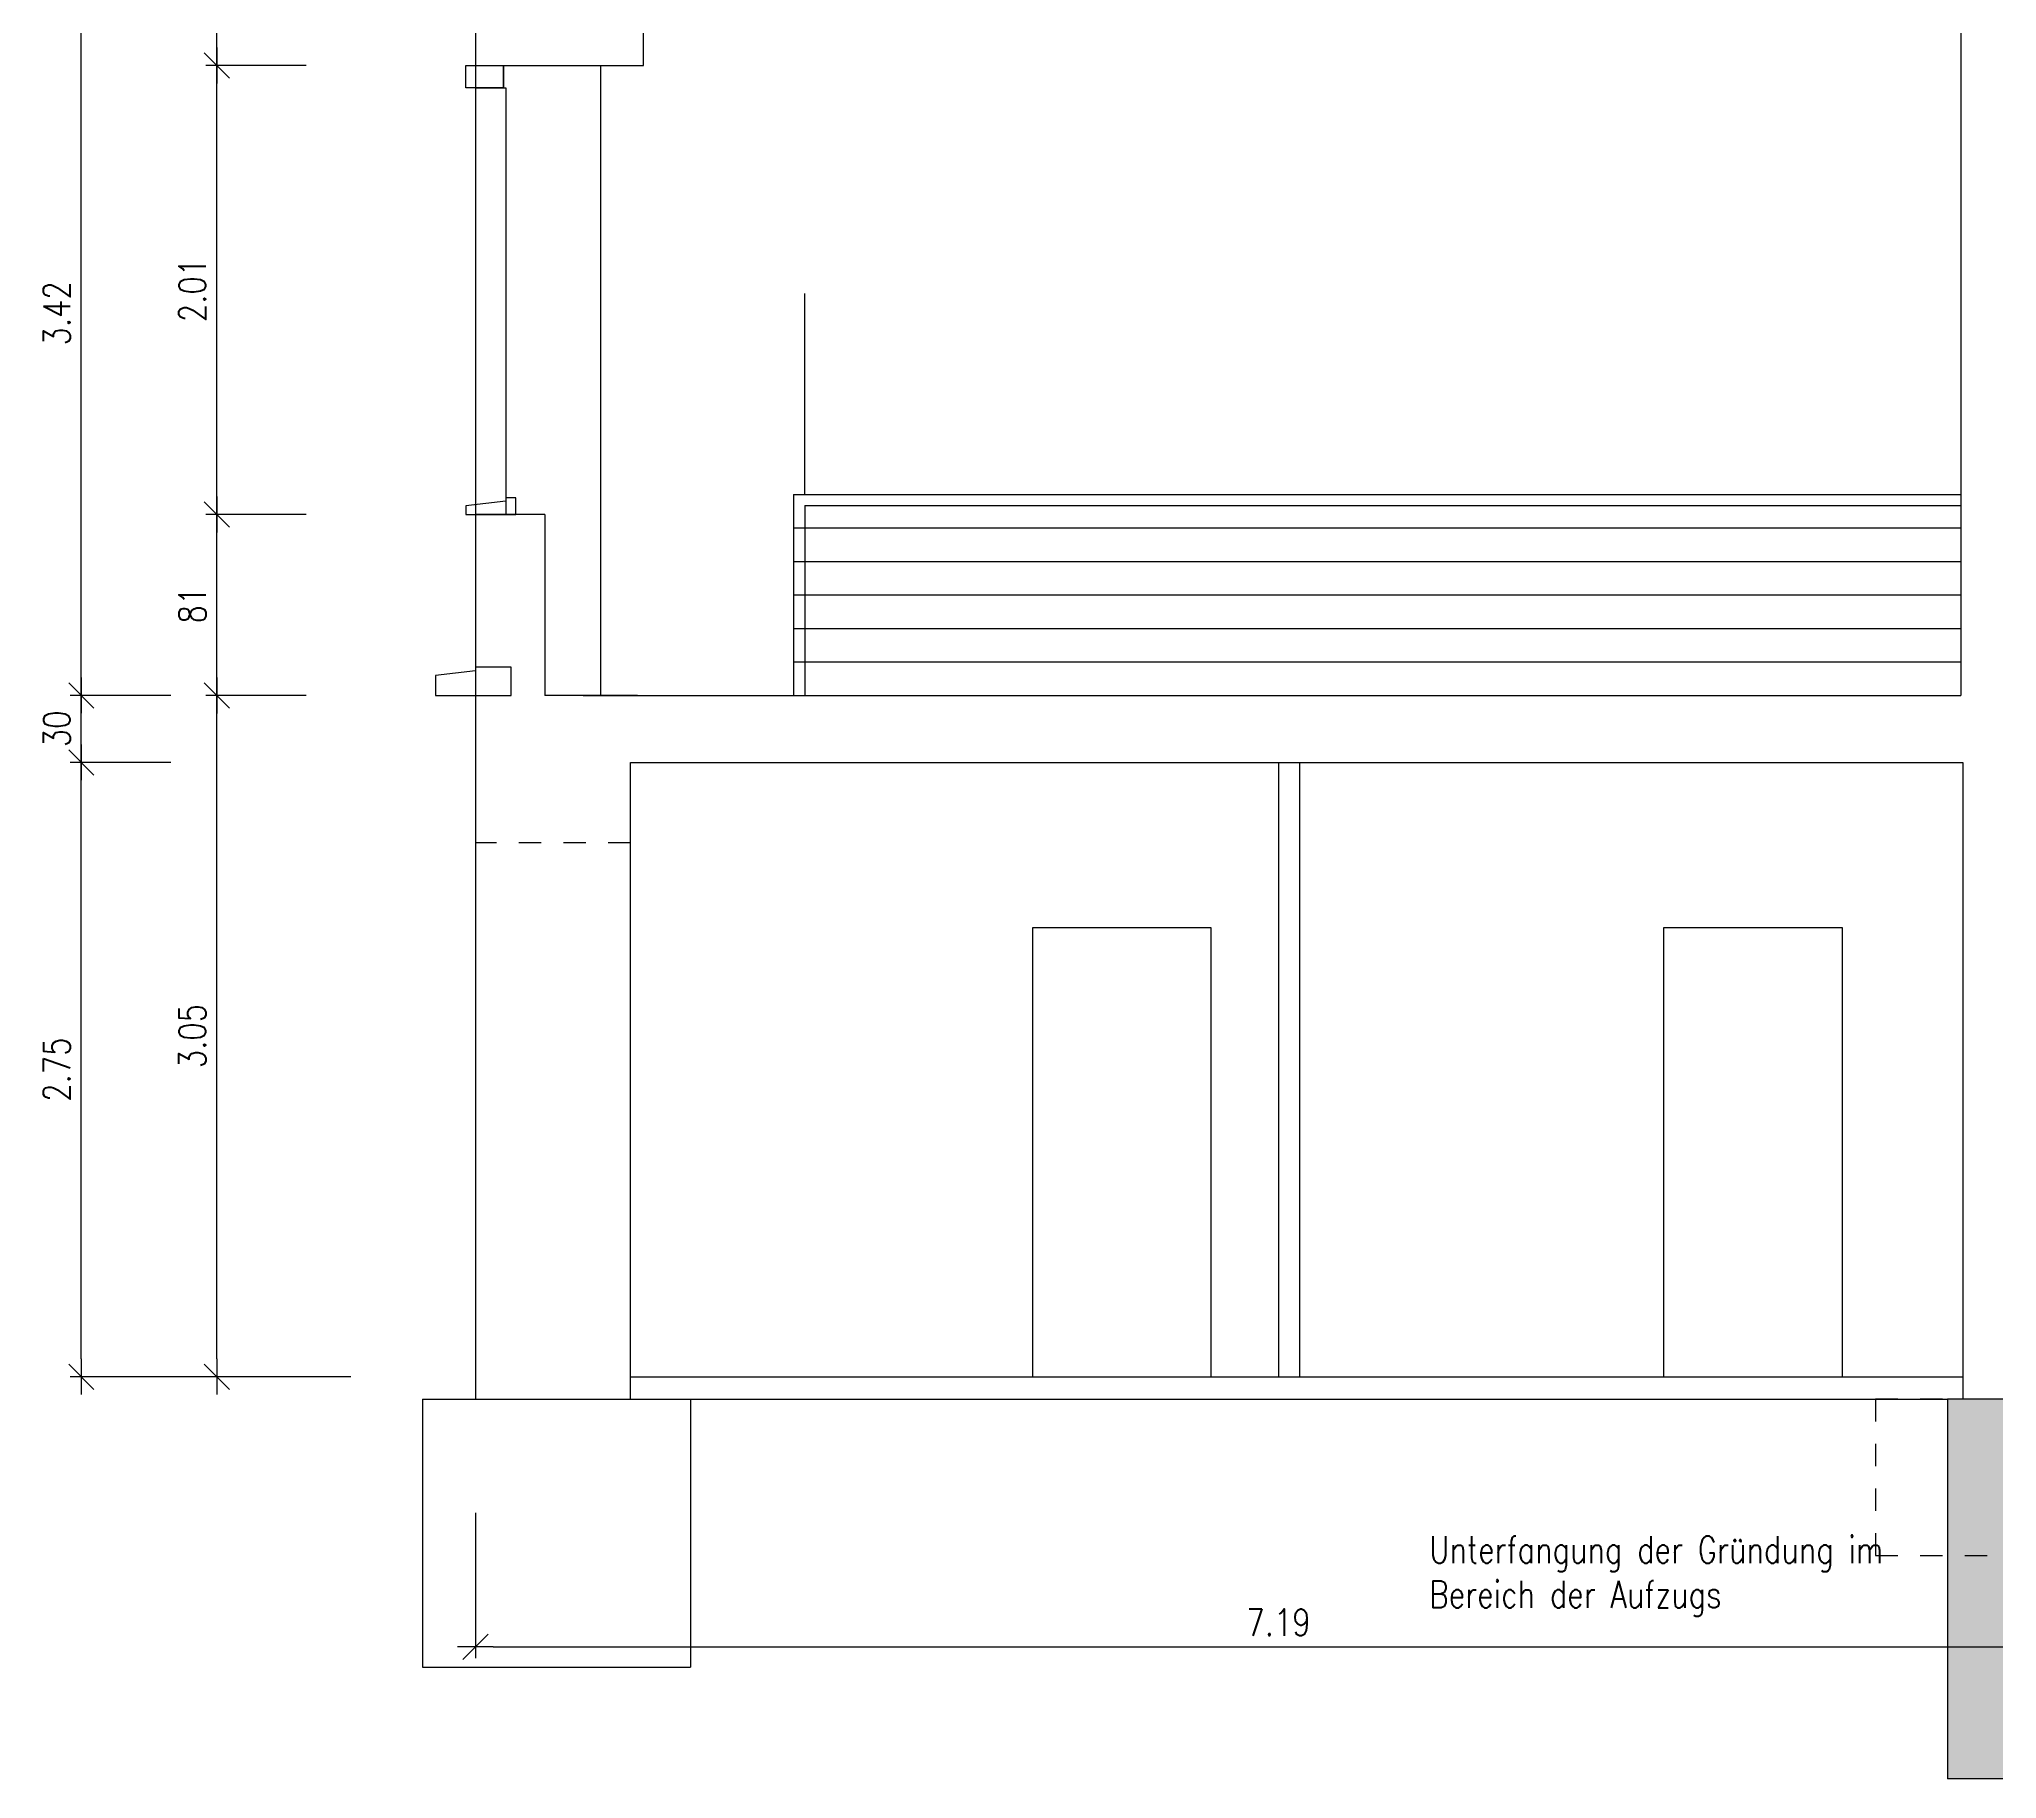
# Model space of a CAD drawing. Header units: metres. Extents: x -3551 to -3365, y -115 to 134.
# Drawn here: x -3478.09 to -3469.32, y 99.43 to 107.22 of the extents above; entities that cross this region are included whole.
import ezdxf

# ---------------------------------------------------------------- set-up
doc = ezdxf.new("R2010")
doc.units = ezdxf.units.M
doc.header["$LTSCALE"] = 0.01
doc.linetypes.add('STRICHLINIE', pattern=[0.75, 0.5, -0.25])
doc.layers.get('0').update_dxf_attribs({"linetype": 'CONTINUOUS'})
for name, color, linetype in [('A_abriss', 44, 'STRICHLINIE'), ('A_ansicht', 9, 'CONTINUOUS'), ('A_schraffur', 10, 'CONTINUOUS'), ('A_STB', 4, 'CONTINUOUS'), ('A_text', 2, 'CONTINUOUS'), ('A_treppe', 3, 'CONTINUOUS'), ('A_verdeckt', 8, 'CONTINUOUS'), ('A_wände', 6, 'CONTINUOUS'), ('CKMA0002', 7, 'CONTINUOUS')]:
    doc.layers.add(name, color=color, linetype=linetype)
doc.styles.add('SIMPLEX', font='simplex.shx', dxfattribs={"width": 0.8, "height": 0.1})
doc.styles.add('SIMPLEXD', font='SIMPLEXD.shx', dxfattribs={"width": 0.8, "height": 0.12})
doc.dimstyles.new('DIN', dxfattribs={"dimtxt": 0.03, "dimasz": 0.08, "dimexe": 0.05, "dimexo": 0.244839, "dimgap": 0.05, "dimtad": 1, "dimdec": 4, "dimrnd": 0.0025, "dimzin": 0, "dimdsep": 46, "dimtxsty": 'SIMPLEXD', "dimblk": 'DIMCROSS', "dimblk1": 'DIMCROSS', "dimblk2": 'DIMCROSS', "dimsah": 1, "dimcen": 2.5, "dimdle": 0.04, "dimclrd": 252, "dimclre": 252, "dimclrt": 252, "dimadec": 0, "dimazin": 0, "dimtfac": 1, "dimtdec": 4, "dimtix": 1, "dimtmove": 2, "dimatfit": 3, "dimldrblk": 'DIMCROSS', "dimfxl": 1, "dimtvp": 1, "dimtolj": 1, "dimtzin": 0, "dimarcsym": 0})

# ---------------------------------------------------------------- blocks, each defined once
blk = doc.blocks.new('DIMCROSS')
at = {"color": 0, "linetype": 'ByBlock'}
blk.add_line((-1, 0), (1, 0), dxfattribs=at)
at = {"linetype": 'ByBlock'}
blk.add_line((-0.707107, -0.707107), (0.707107, 0.707107), dxfattribs=at)
blk = doc.blocks.new('*D156')
at = {"layer": 'CKMA0002', "color": 1, "lineweight": -2, "transparency": 16777216}
for p, q in [((-3476.1347, 100.6209), (-3476.1347, 99.9709)), ((-3468.9447, 100.4209), (-3468.9447, 99.9709)), ((-3476.0547, 100.0209), (-3469.0247, 100.0209))]:
    blk.add_line(p, q, dxfattribs=at)
at = {"layer": 'CKMA0002', "color": 1, "lineweight": -2, "transparency": 16777216, "xscale": 0.08, "yscale": 0.08, "zscale": 0.08, "rotation": 180}
blk.add_blockref('DIMCROSS', (-3476.1347, 100.0209), dxfattribs=at)
at = {"layer": 'CKMA0002', "color": 1, "lineweight": -2, "transparency": 16777216, "xscale": 0.08, "yscale": 0.08, "zscale": 0.08}
blk.add_blockref('DIMCROSS', (-3468.9447, 100.0209), dxfattribs=at)
at = {"layer": 'CKMA0002', "color": 3, "transparency": 16777216, "insert": (-3472.5397, 100.1309), "char_height": 0.12, "attachment_point": 5, "style": 'SIMPLEXD'}
blk.add_mtext('\\A1;7.19{\\A1\\H0.7x\\S;}', dxfattribs=at)
blk = doc.blocks.new('*D171')
at = {"layer": 'CKMA0002', "color": 1, "lineweight": -2, "transparency": 16777216}
for p, q in [((-3477.4989, 103.9804), (-3477.9489, 103.9804)), ((-3477.8989, 101.3104), (-3477.8989, 103.9004)), ((-3477.2989, 101.2304), (-3477.9489, 101.2304))]:
    blk.add_line(p, q, dxfattribs=at)
at = {"layer": 'CKMA0002', "color": 1, "lineweight": -2, "transparency": 16777216, "xscale": 0.08, "yscale": 0.08, "zscale": 0.08}
for p, rotation in [((-3477.8989, 103.9804), 90), ((-3477.8989, 101.2304), 270)]:
    blk.add_blockref('DIMCROSS', p, dxfattribs=dict(at, rotation=rotation))
at = {"layer": 'CKMA0002', "color": 3, "transparency": 16777216, "insert": (-3478.0089, 102.6054), "char_height": 0.12, "attachment_point": 5, "rotation": 90, "style": 'SIMPLEXD'}
blk.add_mtext('\\A1;2.75{\\A1\\H0.7x\\S;}', dxfattribs=at)
blk = doc.blocks.new('*D172')
at = {"layer": 'CKMA0002', "color": 1, "lineweight": -2, "transparency": 16777216}
for p, q in [((-3477.4989, 104.2804), (-3477.9489, 104.2804)), ((-3477.8989, 104.0604), (-3477.8989, 104.2004))]:
    blk.add_line(p, q, dxfattribs=at)
at = {"layer": 'CKMA0002', "color": 1, "lineweight": -2, "transparency": 16777216, "xscale": 0.08, "yscale": 0.08, "zscale": 0.08}
for p, rotation in [((-3477.8989, 104.2804), 90), ((-3477.8989, 103.9804), 270)]:
    blk.add_blockref('DIMCROSS', p, dxfattribs=dict(at, rotation=rotation))
at = {"layer": 'CKMA0002', "color": 3, "transparency": 16777216, "insert": (-3478.0089, 104.1304), "char_height": 0.12, "attachment_point": 5, "rotation": 90, "style": 'SIMPLEXD'}
blk.add_mtext('\\A1;30{\\A1\\H0.7x\\S;}', dxfattribs=at)
blk = doc.blocks.new('*D173')
at = {"layer": 'CKMA0002', "color": 1, "lineweight": -2, "transparency": 16777216}
for p, q in [((-3477.4989, 107.7004), (-3477.9489, 107.7004)), ((-3477.8989, 104.3604), (-3477.8989, 107.6204))]:
    blk.add_line(p, q, dxfattribs=at)
at = {"layer": 'CKMA0002', "color": 1, "lineweight": -2, "transparency": 16777216, "xscale": 0.08, "yscale": 0.08, "zscale": 0.08}
for p, rotation in [((-3477.8989, 107.7004), 90), ((-3477.8989, 104.2804), 270)]:
    blk.add_blockref('DIMCROSS', p, dxfattribs=dict(at, rotation=rotation))
at = {"layer": 'CKMA0002', "color": 3, "transparency": 16777216, "insert": (-3478.0089, 105.9904), "char_height": 0.12, "attachment_point": 5, "rotation": 90, "style": 'SIMPLEXD'}
blk.add_mtext('\\A1;3.42{\\A1\\H0.7x\\S;}', dxfattribs=at)
blk = doc.blocks.new('*D186')
at = {"layer": 'CKMA0002', "color": 1, "lineweight": -2, "transparency": 16777216}
for p, q in [((-3476.8919, 104.2803), (-3477.3419, 104.2803)), ((-3477.2919, 101.3104), (-3477.2919, 104.2003)), ((-3476.6919, 101.2304), (-3477.3419, 101.2304))]:
    blk.add_line(p, q, dxfattribs=at)
at = {"layer": 'CKMA0002', "color": 1, "lineweight": -2, "transparency": 16777216, "xscale": 0.08, "yscale": 0.08, "zscale": 0.08}
for p, rotation in [((-3477.2919, 104.2803), 90), ((-3477.2919, 101.2304), 270)]:
    blk.add_blockref('DIMCROSS', p, dxfattribs=dict(at, rotation=rotation))
at = {"layer": 'CKMA0002', "color": 3, "transparency": 16777216, "insert": (-3477.4019, 102.7553), "char_height": 0.12, "attachment_point": 5, "rotation": 90, "style": 'SIMPLEXD'}
blk.add_mtext('\\A1;3.05{\\A1\\H0.7x\\S;}', dxfattribs=at)
blk = doc.blocks.new('*D187')
at = {"layer": 'CKMA0002', "color": 1, "lineweight": -2, "transparency": 16777216}
for p, q in [((-3476.8919, 105.0903), (-3477.3419, 105.0903)), ((-3477.2919, 104.3603), (-3477.2919, 105.0103))]:
    blk.add_line(p, q, dxfattribs=at)
at = {"layer": 'CKMA0002', "color": 1, "lineweight": -2, "transparency": 16777216, "xscale": 0.08, "yscale": 0.08, "zscale": 0.08}
for p, rotation in [((-3477.2919, 105.0903), 90), ((-3477.2919, 104.2803), 270)]:
    blk.add_blockref('DIMCROSS', p, dxfattribs=dict(at, rotation=rotation))
at = {"layer": 'CKMA0002', "color": 3, "transparency": 16777216, "insert": (-3477.4019, 104.6853), "char_height": 0.12, "attachment_point": 5, "rotation": 90, "style": 'SIMPLEXD'}
blk.add_mtext('\\A1;81{\\A1\\H0.7x\\S;}', dxfattribs=at)
blk = doc.blocks.new('*D188')
at = {"layer": 'CKMA0002', "color": 1, "lineweight": -2, "transparency": 16777216}
for p, q in [((-3476.8919, 107.1003), (-3477.3419, 107.1003)), ((-3477.2919, 105.1703), (-3477.2919, 107.0203))]:
    blk.add_line(p, q, dxfattribs=at)
at = {"layer": 'CKMA0002', "color": 1, "lineweight": -2, "transparency": 16777216, "xscale": 0.08, "yscale": 0.08, "zscale": 0.08}
for p, rotation in [((-3477.2919, 107.1003), 90), ((-3477.2919, 105.0903), 270)]:
    blk.add_blockref('DIMCROSS', p, dxfattribs=dict(at, rotation=rotation))
at = {"layer": 'CKMA0002', "color": 3, "transparency": 16777216, "insert": (-3477.4019, 106.0953), "char_height": 0.12, "attachment_point": 5, "rotation": 90, "style": 'SIMPLEXD'}
blk.add_mtext('\\A1;2.01{\\A1\\H0.7x\\S;}', dxfattribs=at)
blk = doc.blocks.new('*D189')
at = {"layer": 'CKMA0002', "color": 1, "lineweight": -2, "transparency": 16777216}
for p, q in [((-3476.8919, 108.7903), (-3477.3419, 108.7903)), ((-3477.2919, 107.1803), (-3477.2919, 108.7103))]:
    blk.add_line(p, q, dxfattribs=at)
at = {"layer": 'CKMA0002', "color": 1, "lineweight": -2, "transparency": 16777216, "xscale": 0.08, "yscale": 0.08, "zscale": 0.08}
for p, rotation in [((-3477.2919, 108.7903), 90), ((-3477.2919, 107.1003), 270)]:
    blk.add_blockref('DIMCROSS', p, dxfattribs=dict(at, rotation=rotation))
at = {"layer": 'CKMA0002', "color": 3, "transparency": 16777216, "insert": (-3477.4019, 107.9453), "char_height": 0.12, "attachment_point": 5, "rotation": 90, "style": 'SIMPLEXD'}
blk.add_mtext('\\A1;1.69{\\A1\\H0.7x\\S;}', dxfattribs=at)

msp = doc.modelspace()

# ---------------------------------------------------------------- hatches: boundary and pattern name
at = {"layer": 'A_schraffur'}
h = msp.add_hatch(dxfattribs=at)
h.set_pattern_fill('ANSI33', color=256, scale=0.01, style=0)
h.paths.add_polyline_path([(-3463.52776, 101.13036), (-3466.69321, 101.13036), (-3466.69321, 100.93036), (-3463.52776, 100.93036)])
h.paths.add_polyline_path([(-3466.69321, 101.13007), (-3467.19321, 101.13007), (-3467.19321, 100.73007), (-3466.94472, 100.73007), (-3466.94472, 100.93036), (-3466.69321, 100.93036)])
h.paths.add_polyline_path([(-3466.94472, 100.73007), (-3467.19321, 100.73007), (-3467.19321, 101.13036), (-3467.24472, 101.13036), (-3467.24472, 101.13007), (-3467.24472, 99.73036), (-3468.94472, 99.73036), (-3468.94472, 100.43036), (-3469.54472, 100.43036), (-3469.54472, 99.43036), (-3466.94472, 99.43036)])
h.paths.add_polyline_path([(-3468.94472, 101.13036), (-3469.54472, 101.13036), (-3469.54472, 100.43036), (-3468.94472, 100.43036)])
h.paths.add_polyline_path([(-3467.23472, 100.22085), (-3467.01472, 100.22085), (-3467.01472, 100.04085), (-3467.23472, 100.04085)], flags=24)

# ---------------------------------------------------------------- linework, layer by layer
at = {"layer": 'A_abriss'}
msp.add_lwpolyline([(-3469.86674, 100.43036), (-3468.56674, 100.43036), (-3468.56674, 101.13036), (-3469.86674, 101.13036)], close=True, dxfattribs=at)
at = {"layer": 'A_ansicht', "color": 9, "linetype": 'Continuous'}
for p, q in [((-3475.57536, 107.10025), (-3475.57536, 104.28025)), ((-3476.13475, 107.00025), (-3476.13475, 105.09025)), ((-3475.99901, 107.00025), (-3475.99901, 105.09025))]:
    msp.add_line(p, q, dxfattribs=at)
at = {"layer": 'A_ansicht'}
for points in [[(-3472.84036, 101.23036), (-3472.84036, 103.24036), (-3473.64032, 103.24035), (-3473.64031, 101.23036)], [(-3470.01554, 101.23036), (-3470.01554, 103.24036), (-3470.81548, 103.24035), (-3470.81547, 101.23036)]]:
    msp.add_lwpolyline(points, dxfattribs=at)
at = {"layer": 'A_STB'}
for p, q in [((-3468.94472, 101.13036), (-3469.54472, 101.13036)), ((-3469.54472, 101.13036), (-3469.54472, 99.43036)), ((-3466.94472, 99.43036), (-3469.54472, 99.43036))]:
    msp.add_line(p, q, dxfattribs=at)
at = {"layer": 'A_treppe'}
for p, q in [((-3474.66038, 105.18035), (-3474.66038, 106.08035)), ((-3474.71038, 105.18035), (-3474.71038, 104.28035)), ((-3474.71038, 105.18035), (-3469.48475, 105.18035)), ((-3474.66038, 105.13035), (-3469.48475, 105.13035)), ((-3474.66038, 105.13035), (-3474.66038, 104.28035))]:
    msp.add_line(p, q, dxfattribs=at)
at = {"layer": 'A_verdeckt'}
for p, q in [((-3474.71038, 105.03035), (-3469.48475, 105.03035)), ((-3474.71038, 104.88035), (-3469.48475, 104.88035)), ((-3474.71038, 104.73035), (-3469.48475, 104.73035)), ((-3474.71038, 104.58035), (-3469.48475, 104.58035)), ((-3474.71038, 104.43035), (-3469.48475, 104.43035))]:
    msp.add_line(p, q, dxfattribs=at)
at = {"layer": 'A_verdeckt', "linetype": 'STRICHLINIE'}
msp.add_line((-3475.4401, 103.62025), (-3476.13465, 103.62025), dxfattribs=at)
at = {"layer": 'A_wände'}
for p, q in [((-3476.13475, 108.79025), (-3476.13475, 107.00025)), ((-3475.82403, 105.09025), (-3476.13475, 105.09025)), ((-3476.13475, 105.09025), (-3476.13475, 101.13025)), ((-3475.82403, 105.09025), (-3475.82403, 104.28025)), ((-3475.40861, 104.28025), (-3475.82403, 104.28025)), ((-3472.54021, 103.98036), (-3472.54021, 101.23036)), ((-3472.44539, 103.98036), (-3472.44537, 101.23036))]:
    msp.add_line(p, q, dxfattribs=at)
at = {"layer": 'A_wände', "linetype": 'Continuous'}
for p, q in [((-3476.13475, 107.00025), (-3475.99901, 107.00025)), ((-3475.65278, 104.28036), (-3469.48475, 104.28035)), ((-3475.4402, 101.23036), (-3469.47558, 101.23036))]:
    msp.add_line(p, q, dxfattribs=at)
at = {"layer": 'A_wände', "color": 3, "linetype": 'Continuous'}
for p, q in [((-3476.37163, 101.13025), (-3476.37163, 99.93025)), ((-3476.37163, 101.13007), (-3475.17163, 101.13007)), ((-3476.37163, 101.13007), (-3476.37163, 99.93007)), ((-3475.17163, 101.13007), (-3475.17163, 99.93007)), ((-3476.37163, 99.93007), (-3475.17163, 99.93007))]:
    msp.add_line(p, q, dxfattribs=at)
at = {"layer": 'A_wände', "color": 3}
msp.add_line((-3475.17163, 101.13007), (-3469.54472, 101.13007), dxfattribs=at)
at = {"layer": 'A_wände', "linetype": 'Continuous'}
for points in [[(-3476.00962, 107.00025), (-3476.00962, 107.10025), (-3475.38281, 107.10025), (-3475.38281, 107.70036), (-3469.48475, 107.70036), (-3469.48475, 104.28035)], [(-3475.4402, 101.13025), (-3475.4402, 103.98036), (-3469.4756, 103.98036), (-3469.47558, 101.13036)]]:
    msp.add_lwpolyline(points, dxfattribs=at)
at = {"layer": 'A_wände', "color": 2}
msp.add_lwpolyline([(-3476.00962, 107.00025), (-3476.17782, 107.00025), (-3476.17782, 107.10025), (-3476.00962, 107.10025)], close=True, dxfattribs=at)
for points in [[(-3476.17782, 105.09025), (-3475.95354, 105.09025), (-3475.95354, 105.16525), (-3475.99905, 105.16525), (-3475.99905, 105.15025), (-3476.17782, 105.12878), (-3476.17782, 105.09025)], [(-3476.31352, 104.28025), (-3475.97434, 104.28025), (-3475.97434, 104.4063), (-3476.13475, 104.4063), (-3476.13475, 104.3913), (-3476.31352, 104.36983), (-3476.31352, 104.28025)]]:
    msp.add_lwpolyline(points, dxfattribs=at)

# ---------------------------------------------------------------- texts
at = {"layer": 'A_text', "linetype": 'Continuous', "insert": (-3471.86457, 100.5165), "char_height": 0.12, "width": 2.2328, "attachment_point": 1, "style": 'SIMPLEX'}
msp.add_mtext('Unterfangung der Gründung im Bereich der Aufzugs', dxfattribs=at)

# ---------------------------------------------------------------- dimensions: what is measured, and where the dimension line sits
at = {"layer": 'CKMA0002'}
dim = msp.add_linear_dim(base=(-3468.94472, 100.02085), p1=(-3476.13475, 109.86141), p2=(-3468.94472, 109.66141), text='7.19{\\A1\\H0.7x\\S;}', dimstyle='DIN', override={"dimexo": 9.240556, "dimclrd": 1, "dimclre": 1, "dimclrt": 3}, dxfattribs=at)
dim.commit()
dim.dimension.update_dxf_attribs({"geometry": '*D156', "text_midpoint": (-3472.53973, 100.13085)})
for base, p1, p2, text, override, picture, middle in [((-3477.29192, 108.79025), (-3475.82403, 107.10025), (-3475.77916, 108.79025), '1.69{\\A1\\H0.7x\\S;}', {"dimexo": 1.112764, "dimse1": 1, "dimclrd": 1, "dimclre": 1, "dimclrt": 3}, '*D189', (-3477.40192, 107.94525)), ((-3477.89893, 107.70036), (-3475.18875, 104.28036), (-3475.01882, 107.70036), '3.42{\\A1\\H0.7x\\S;}', {"dimexo": 2.480108, "dimse1": 1, "dimclrd": 1, "dimclre": 1, "dimclrt": 3}, '*D173', (-3478.00893, 105.99036)), ((-3477.29192, 107.10025), (-3475.82403, 105.09025), (-3475.82403, 107.10025), '2.01{\\A1\\H0.7x\\S;}', {"dimexo": 1.067891, "dimse1": 1, "dimclrd": 1, "dimclre": 1, "dimclrt": 3}, '*D188', (-3477.40192, 106.09525)), ((-3477.29192, 105.09025), (-3475.82403, 104.28025), (-3475.82403, 105.09025), '81{\\A1\\H0.7x\\S;}', {"dimexo": 1.067894, "dimse1": 1, "dimclrd": 1, "dimclre": 1, "dimclrt": 3}, '*D187', (-3477.40192, 104.68525)), ((-3477.89893, 104.28036), (-3474.29369, 103.98036), (-3475.18875, 104.28036), '30{\\A1\\H0.7x\\S;}', {"dimexo": 2.310183, "dimse1": 1, "dimclrd": 1, "dimclre": 1, "dimclrt": 3}, '*D172', (-3478.00893, 104.13036)), ((-3477.29192, 104.28025), (-3475.62403, 101.23036), (-3475.82403, 104.28025), '3.05{\\A1\\H0.7x\\S;}', {"dimexo": 1.067894, "dimclrd": 1, "dimclre": 1, "dimclrt": 3}, '*D186', (-3477.40192, 102.75531)), ((-3477.89893, 103.98036), (-3474.09369, 101.23036), (-3474.29369, 103.98036), '2.75{\\A1\\H0.7x\\S;}', {"dimexo": 3.205245, "dimclrd": 1, "dimclre": 1, "dimclrt": 3}, '*D171', (-3478.00893, 102.60536))]:
    dim = msp.add_linear_dim(base=base, p1=p1, p2=p2, angle=90, text=text, dimstyle='DIN', override=override, dxfattribs=at)
    dim.commit()
    dim.dimension.update_dxf_attribs({"geometry": picture, "text_midpoint": middle})

doc.saveas('drawing.dxf')
